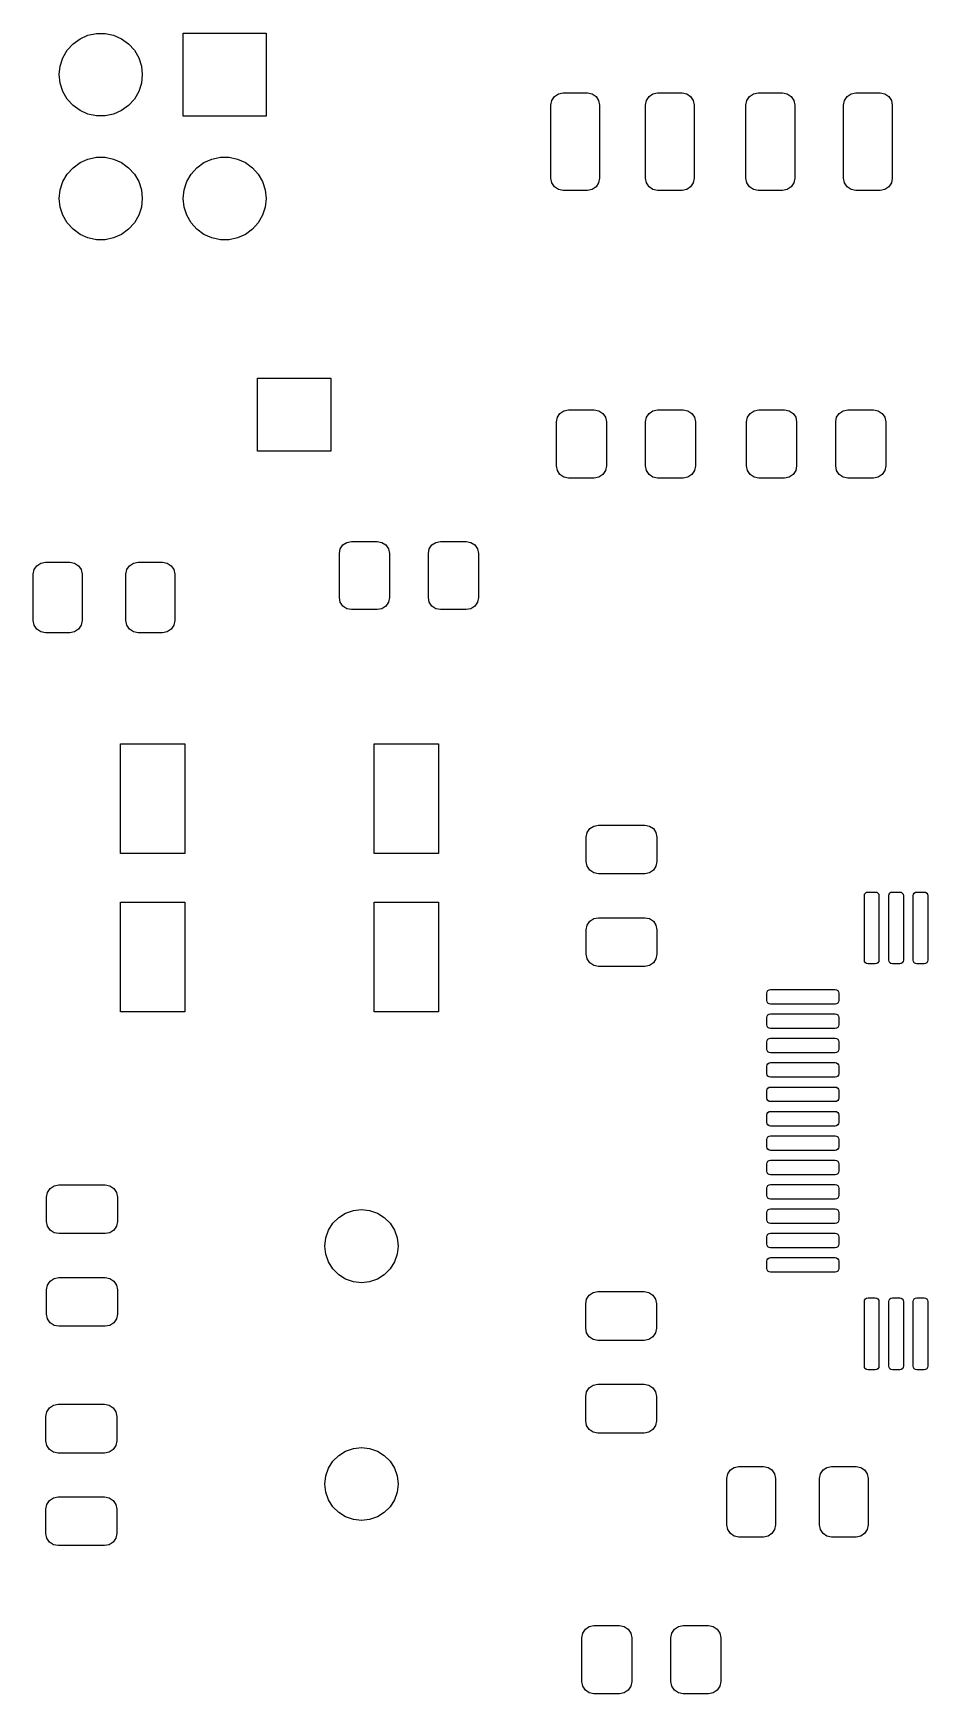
# Model space of a CAD drawing. Extents: x 44 to 145, y -86 to -26.
# Drawn here: x 77.5 to 95.84, y -61.09 to -27.02 of the extents above; entities that cross this region are included whole.
import ezdxf

# ---------------------------------------------------------------- set-up
doc = ezdxf.new("R2010")
doc.units = 0
doc.layers.add('BLACK', color=7, linetype='CONTINUOUS')

msp = doc.modelspace()

# ---------------------------------------------------------------- linework, layer by layer
at = {"layer": 'BLACK', "linetype": 'CONTINUOUS'}
for p, q in [((78.197336, -27.375383), (78.316239, -27.243327)), ((78.316239, -27.243327), (78.46, -27.138878)), ((78.46, -27.138878), (78.622336, -27.066602)), ((78.622336, -27.066602), (78.796151, -27.029656)), ((78.796151, -27.029656), (78.973849, -27.029656)), ((78.973849, -27.029656), (79.147664, -27.066602)), ((79.147664, -27.066602), (79.31, -27.138878)), ((79.31, -27.138878), (79.453761, -27.243327)), ((79.453761, -27.243327), (79.572664, -27.375383)), ((80.575, -28.725), (80.575, -27.025)), ((80.575, -27.025), (82.275, -27.025)), ((82.275, -27.025), (82.275, -28.725)), ((78.053575, -27.698275), (78.108486, -27.529274)), ((78.108486, -27.529274), (78.197336, -27.375383)), ((79.572664, -27.375383), (79.661514, -27.529274)), ((79.661514, -27.529274), (79.716425, -27.698275)), ((78.035, -27.875), (78.053575, -27.698275)), ((78.053575, -28.051725), (78.035, -27.875)), ((79.716425, -27.698275), (79.735, -27.875)), ((79.735, -27.875), (79.716425, -28.051725)), ((78.108486, -28.220726), (78.053575, -28.051725)), ((78.197336, -28.374617), (78.108486, -28.220726)), ((79.661514, -28.220726), (79.572664, -28.374617)), ((79.716425, -28.051725), (79.661514, -28.220726)), ((88.183223, -28.323223), (88.264329, -28.26903)), ((88.264329, -28.26903), (88.36, -28.25)), ((88.36, -28.25), (88.86, -28.25)), ((88.86, -28.25), (88.955671, -28.26903)), ((88.955671, -28.26903), (89.036777, -28.323223)), ((90.123223, -28.323223), (90.204329, -28.26903)), ((90.204329, -28.26903), (90.3, -28.25)), ((90.3, -28.25), (90.8, -28.25)), ((90.8, -28.25), (90.895671, -28.26903)), ((90.895671, -28.26903), (90.976777, -28.323223)), ((92.183223, -28.323223), (92.264329, -28.26903)), ((92.264329, -28.26903), (92.36, -28.25)), ((92.36, -28.25), (92.86, -28.25)), ((92.86, -28.25), (92.955671, -28.26903)), ((92.955671, -28.26903), (93.036777, -28.323223)), ((94.183223, -28.323223), (94.264329, -28.26903)), ((94.264329, -28.26903), (94.36, -28.25)), ((94.36, -28.25), (94.86, -28.25)), ((94.86, -28.25), (94.955671, -28.26903)), ((94.955671, -28.26903), (95.036777, -28.323223)), ((78.316239, -28.506673), (78.197336, -28.374617)), ((78.46, -28.611122), (78.316239, -28.506673)), ((78.622336, -28.683398), (78.46, -28.611122)), ((79.31, -28.611122), (79.147664, -28.683398)), ((79.453761, -28.506673), (79.31, -28.611122)), ((79.572664, -28.374617), (79.453761, -28.506673)), ((88.11, -28.5), (88.12903, -28.404329)), ((88.11, -30), (88.11, -28.5)), ((88.12903, -28.404329), (88.183223, -28.323223)), ((89.036777, -28.323223), (89.09097, -28.404329)), ((89.09097, -28.404329), (89.11, -28.5)), ((89.11, -28.5), (89.11, -30)), ((90.05, -28.5), (90.06903, -28.404329)), ((90.05, -30), (90.05, -28.5)), ((90.06903, -28.404329), (90.123223, -28.323223)), ((90.976777, -28.323223), (91.03097, -28.404329)), ((91.03097, -28.404329), (91.05, -28.5)), ((91.05, -28.5), (91.05, -30)), ((92.11, -28.5), (92.12903, -28.404329)), ((92.11, -30), (92.11, -28.5)), ((92.12903, -28.404329), (92.183223, -28.323223)), ((93.036777, -28.323223), (93.09097, -28.404329)), ((93.09097, -28.404329), (93.11, -28.5)), ((93.11, -28.5), (93.11, -30)), ((94.11, -28.5), (94.12903, -28.404329)), ((94.11, -30), (94.11, -28.5)), ((94.12903, -28.404329), (94.183223, -28.323223)), ((95.036777, -28.323223), (95.09097, -28.404329)), ((95.09097, -28.404329), (95.11, -28.5)), ((95.11, -28.5), (95.11, -30)), ((78.796151, -28.720344), (78.622336, -28.683398)), ((78.973849, -28.720344), (78.796151, -28.720344)), ((79.147664, -28.683398), (78.973849, -28.720344)), ((82.275, -28.725), (80.575, -28.725)), ((78.46, -29.678878), (78.622336, -29.606602)), ((78.622336, -29.606602), (78.796151, -29.569656)), ((78.796151, -29.569656), (78.973849, -29.569656)), ((78.973849, -29.569656), (79.147664, -29.606602)), ((79.147664, -29.606602), (79.31, -29.678878)), ((81, -29.678878), (81.162336, -29.606602)), ((81.162336, -29.606602), (81.336151, -29.569656)), ((81.336151, -29.569656), (81.513849, -29.569656)), ((81.513849, -29.569656), (81.687664, -29.606602)), ((81.687664, -29.606602), (81.85, -29.678878)), ((78.108486, -30.069274), (78.197336, -29.915383)), ((78.197336, -29.915383), (78.316239, -29.783327)), ((78.316239, -29.783327), (78.46, -29.678878)), ((79.31, -29.678878), (79.453761, -29.783327)), ((79.453761, -29.783327), (79.572664, -29.915383)), ((79.572664, -29.915383), (79.661514, -30.069274)), ((80.648486, -30.069274), (80.737336, -29.915383)), ((80.737336, -29.915383), (80.856239, -29.783327)), ((80.856239, -29.783327), (81, -29.678878)), ((81.85, -29.678878), (81.993761, -29.783327)), ((81.993761, -29.783327), (82.112664, -29.915383)), ((82.112664, -29.915383), (82.201514, -30.069274)), ((78.035, -30.415), (78.053575, -30.238275)), ((78.053575, -30.238275), (78.108486, -30.069274)), ((79.661514, -30.069274), (79.716425, -30.238275)), ((79.716425, -30.238275), (79.735, -30.415)), ((80.575, -30.415), (80.593575, -30.238275)), ((80.593575, -30.238275), (80.648486, -30.069274)), ((82.201514, -30.069274), (82.256425, -30.238275)), ((82.256425, -30.238275), (82.275, -30.415)), ((88.12903, -30.095671), (88.11, -30)), ((88.183223, -30.176777), (88.12903, -30.095671)), ((88.264329, -30.23097), (88.183223, -30.176777)), ((88.36, -30.25), (88.264329, -30.23097)), ((88.86, -30.25), (88.36, -30.25)), ((88.955671, -30.23097), (88.86, -30.25)), ((89.036777, -30.176777), (88.955671, -30.23097)), ((89.09097, -30.095671), (89.036777, -30.176777)), ((89.11, -30), (89.09097, -30.095671)), ((90.06903, -30.095671), (90.05, -30)), ((90.123223, -30.176777), (90.06903, -30.095671)), ((90.204329, -30.23097), (90.123223, -30.176777)), ((90.3, -30.25), (90.204329, -30.23097)), ((90.8, -30.25), (90.3, -30.25)), ((90.895671, -30.23097), (90.8, -30.25)), ((90.976777, -30.176777), (90.895671, -30.23097)), ((91.03097, -30.095671), (90.976777, -30.176777)), ((91.05, -30), (91.03097, -30.095671)), ((92.12903, -30.095671), (92.11, -30)), ((92.183223, -30.176777), (92.12903, -30.095671)), ((92.264329, -30.23097), (92.183223, -30.176777)), ((92.36, -30.25), (92.264329, -30.23097)), ((92.86, -30.25), (92.36, -30.25)), ((92.955671, -30.23097), (92.86, -30.25)), ((93.036777, -30.176777), (92.955671, -30.23097)), ((93.09097, -30.095671), (93.036777, -30.176777)), ((93.11, -30), (93.09097, -30.095671)), ((94.12903, -30.095671), (94.11, -30)), ((94.183223, -30.176777), (94.12903, -30.095671)), ((94.264329, -30.23097), (94.183223, -30.176777)), ((94.36, -30.25), (94.264329, -30.23097)), ((94.86, -30.25), (94.36, -30.25)), ((94.955671, -30.23097), (94.86, -30.25)), ((95.036777, -30.176777), (94.955671, -30.23097)), ((95.09097, -30.095671), (95.036777, -30.176777)), ((95.11, -30), (95.09097, -30.095671)), ((78.053575, -30.591725), (78.035, -30.415)), ((78.108486, -30.760726), (78.053575, -30.591725)), ((79.716425, -30.591725), (79.661514, -30.760726)), ((79.735, -30.415), (79.716425, -30.591725)), ((80.593575, -30.591725), (80.575, -30.415)), ((80.648486, -30.760726), (80.593575, -30.591725)), ((82.256425, -30.591725), (82.201514, -30.760726)), ((82.275, -30.415), (82.256425, -30.591725)), ((78.197336, -30.914617), (78.108486, -30.760726)), ((78.316239, -31.046673), (78.197336, -30.914617)), ((79.572664, -30.914617), (79.453761, -31.046673)), ((79.661514, -30.760726), (79.572664, -30.914617)), ((80.737336, -30.914617), (80.648486, -30.760726)), ((80.856239, -31.046673), (80.737336, -30.914617)), ((82.112664, -30.914617), (81.993761, -31.046673)), ((82.201514, -30.760726), (82.112664, -30.914617)), ((78.46, -31.151122), (78.316239, -31.046673)), ((78.622336, -31.223398), (78.46, -31.151122)), ((78.796151, -31.260344), (78.622336, -31.223398)), ((78.973849, -31.260344), (78.796151, -31.260344)), ((79.147664, -31.223398), (78.973849, -31.260344)), ((79.31, -31.151122), (79.147664, -31.223398)), ((79.453761, -31.046673), (79.31, -31.151122)), ((81, -31.151122), (80.856239, -31.046673)), ((81.162336, -31.223398), (81, -31.151122)), ((81.336151, -31.260344), (81.162336, -31.223398)), ((81.513849, -31.260344), (81.336151, -31.260344)), ((81.687664, -31.223398), (81.513849, -31.260344)), ((81.85, -31.151122), (81.687664, -31.223398)), ((81.993761, -31.046673), (81.85, -31.151122)), ((82.1, -35.6), (82.1, -34.1)), ((82.1, -34.1), (83.6, -34.1)), ((83.6, -34.1), (83.6, -35.6)), ((88.225, -35), (88.24403, -34.904329)), ((88.225, -35.9), (88.225, -35)), ((88.24403, -34.904329), (88.298223, -34.823223)), ((88.298223, -34.823223), (88.379329, -34.76903)), ((88.379329, -34.76903), (88.475, -34.75)), ((88.475, -34.75), (89, -34.75)), ((89, -34.75), (89.095671, -34.76903)), ((89.095671, -34.76903), (89.176777, -34.823223)), ((89.176777, -34.823223), (89.23097, -34.904329)), ((89.23097, -34.904329), (89.25, -35)), ((89.25, -35), (89.25, -35.9)), ((90.05, -35), (90.06903, -34.904329)), ((90.05, -35.9), (90.05, -35)), ((90.06903, -34.904329), (90.123223, -34.823223)), ((90.123223, -34.823223), (90.204329, -34.76903)), ((90.204329, -34.76903), (90.3, -34.75)), ((90.3, -34.75), (90.825, -34.75)), ((90.825, -34.75), (90.920671, -34.76903)), ((90.920671, -34.76903), (91.001777, -34.823223)), ((91.001777, -34.823223), (91.05597, -34.904329)), ((91.05597, -34.904329), (91.075, -35)), ((91.075, -35), (91.075, -35.9)), ((92.125, -35), (92.14403, -34.904329)), ((92.125, -35.9), (92.125, -35)), ((92.14403, -34.904329), (92.198223, -34.823223)), ((92.198223, -34.823223), (92.279329, -34.76903)), ((92.279329, -34.76903), (92.375, -34.75)), ((92.375, -34.75), (92.9, -34.75)), ((92.9, -34.75), (92.995671, -34.76903)), ((92.995671, -34.76903), (93.076777, -34.823223)), ((93.076777, -34.823223), (93.13097, -34.904329)), ((93.13097, -34.904329), (93.15, -35)), ((93.15, -35), (93.15, -35.9)), ((93.95, -35), (93.96903, -34.904329)), ((93.95, -35.9), (93.95, -35)), ((93.96903, -34.904329), (94.023223, -34.823223)), ((94.023223, -34.823223), (94.104329, -34.76903)), ((94.104329, -34.76903), (94.2, -34.75)), ((94.2, -34.75), (94.725, -34.75)), ((94.725, -34.75), (94.820671, -34.76903)), ((94.820671, -34.76903), (94.901777, -34.823223)), ((94.901777, -34.823223), (94.95597, -34.904329)), ((94.95597, -34.904329), (94.975, -35)), ((94.975, -35), (94.975, -35.9)), ((83.6, -35.6), (82.1, -35.6)), ((88.24403, -35.995671), (88.225, -35.9)), ((88.298223, -36.076777), (88.24403, -35.995671)), ((88.379329, -36.13097), (88.298223, -36.076777)), ((89.176777, -36.076777), (89.095671, -36.13097)), ((89.23097, -35.995671), (89.176777, -36.076777)), ((89.25, -35.9), (89.23097, -35.995671)), ((90.06903, -35.995671), (90.05, -35.9)), ((90.123223, -36.076777), (90.06903, -35.995671)), ((90.204329, -36.13097), (90.123223, -36.076777)), ((91.001777, -36.076777), (90.920671, -36.13097)), ((91.05597, -35.995671), (91.001777, -36.076777)), ((91.075, -35.9), (91.05597, -35.995671)), ((92.14403, -35.995671), (92.125, -35.9)), ((92.198223, -36.076777), (92.14403, -35.995671)), ((92.279329, -36.13097), (92.198223, -36.076777)), ((93.076777, -36.076777), (92.995671, -36.13097)), ((93.13097, -35.995671), (93.076777, -36.076777)), ((93.15, -35.9), (93.13097, -35.995671)), ((93.96903, -35.995671), (93.95, -35.9)), ((94.023223, -36.076777), (93.96903, -35.995671)), ((94.104329, -36.13097), (94.023223, -36.076777)), ((94.901777, -36.076777), (94.820671, -36.13097)), ((94.95597, -35.995671), (94.901777, -36.076777)), ((94.975, -35.9), (94.95597, -35.995671)), ((88.475, -36.15), (88.379329, -36.13097)), ((89, -36.15), (88.475, -36.15)), ((89.095671, -36.13097), (89, -36.15)), ((90.3, -36.15), (90.204329, -36.13097)), ((90.825, -36.15), (90.3, -36.15)), ((90.920671, -36.13097), (90.825, -36.15)), ((92.375, -36.15), (92.279329, -36.13097)), ((92.9, -36.15), (92.375, -36.15)), ((92.995671, -36.13097), (92.9, -36.15)), ((94.2, -36.15), (94.104329, -36.13097)), ((94.725, -36.15), (94.2, -36.15)), ((94.820671, -36.13097), (94.725, -36.15)), ((83.848223, -37.523223), (83.929329, -37.46903)), ((83.929329, -37.46903), (84.025, -37.45)), ((84.025, -37.45), (84.55, -37.45)), ((84.55, -37.45), (84.645671, -37.46903)), ((84.645671, -37.46903), (84.726777, -37.523223)), ((85.673223, -37.523223), (85.754329, -37.46903)), ((85.754329, -37.46903), (85.85, -37.45)), ((85.85, -37.45), (86.375, -37.45)), ((86.375, -37.45), (86.470671, -37.46903)), ((86.470671, -37.46903), (86.551777, -37.523223)), ((83.775, -37.7), (83.79403, -37.604329)), ((83.775, -38.6), (83.775, -37.7)), ((83.79403, -37.604329), (83.848223, -37.523223)), ((84.726777, -37.523223), (84.78097, -37.604329)), ((84.78097, -37.604329), (84.8, -37.7)), ((84.8, -37.7), (84.8, -38.6)), ((85.6, -37.7), (85.61903, -37.604329)), ((85.6, -38.6), (85.6, -37.7)), ((85.61903, -37.604329), (85.673223, -37.523223)), ((86.551777, -37.523223), (86.60597, -37.604329)), ((86.60597, -37.604329), (86.625, -37.7)), ((86.625, -37.7), (86.625, -38.6)), ((77.5, -38.125), (77.51903, -38.029329)), ((77.5, -39.075), (77.5, -38.125)), ((77.51903, -38.029329), (77.573223, -37.948223)), ((77.573223, -37.948223), (77.654329, -37.89403)), ((77.654329, -37.89403), (77.75, -37.875)), ((77.75, -37.875), (78.25, -37.875)), ((78.25, -37.875), (78.345671, -37.89403)), ((78.345671, -37.89403), (78.426777, -37.948223)), ((78.426777, -37.948223), (78.48097, -38.029329)), ((78.48097, -38.029329), (78.5, -38.125)), ((78.5, -38.125), (78.5, -39.075)), ((79.4, -38.125), (79.41903, -38.029329)), ((79.4, -39.075), (79.4, -38.125)), ((79.41903, -38.029329), (79.473223, -37.948223)), ((79.473223, -37.948223), (79.554329, -37.89403)), ((79.554329, -37.89403), (79.65, -37.875)), ((79.65, -37.875), (80.15, -37.875)), ((80.15, -37.875), (80.245671, -37.89403)), ((80.245671, -37.89403), (80.326777, -37.948223)), ((80.326777, -37.948223), (80.38097, -38.029329)), ((80.38097, -38.029329), (80.4, -38.125)), ((80.4, -38.125), (80.4, -39.075)), ((83.79403, -38.695671), (83.775, -38.6)), ((83.848223, -38.776777), (83.79403, -38.695671)), ((83.929329, -38.83097), (83.848223, -38.776777)), ((84.025, -38.85), (83.929329, -38.83097)), ((84.645671, -38.83097), (84.55, -38.85)), ((84.726777, -38.776777), (84.645671, -38.83097)), ((84.78097, -38.695671), (84.726777, -38.776777)), ((84.8, -38.6), (84.78097, -38.695671)), ((85.61903, -38.695671), (85.6, -38.6)), ((85.673223, -38.776777), (85.61903, -38.695671)), ((85.754329, -38.83097), (85.673223, -38.776777)), ((85.85, -38.85), (85.754329, -38.83097)), ((86.470671, -38.83097), (86.375, -38.85)), ((86.551777, -38.776777), (86.470671, -38.83097)), ((86.60597, -38.695671), (86.551777, -38.776777)), ((86.625, -38.6), (86.60597, -38.695671)), ((77.51903, -39.170671), (77.5, -39.075)), ((77.573223, -39.251777), (77.51903, -39.170671)), ((78.48097, -39.170671), (78.426777, -39.251777)), ((78.5, -39.075), (78.48097, -39.170671)), ((79.41903, -39.170671), (79.4, -39.075)), ((79.473223, -39.251777), (79.41903, -39.170671)), ((80.38097, -39.170671), (80.326777, -39.251777)), ((80.4, -39.075), (80.38097, -39.170671)), ((84.55, -38.85), (84.025, -38.85)), ((86.375, -38.85), (85.85, -38.85)), ((77.654329, -39.30597), (77.573223, -39.251777)), ((77.75, -39.325), (77.654329, -39.30597)), ((78.25, -39.325), (77.75, -39.325)), ((78.345671, -39.30597), (78.25, -39.325)), ((78.426777, -39.251777), (78.345671, -39.30597)), ((79.554329, -39.30597), (79.473223, -39.251777)), ((79.65, -39.325), (79.554329, -39.30597)), ((80.15, -39.325), (79.65, -39.325)), ((80.245671, -39.30597), (80.15, -39.325)), ((80.326777, -39.251777), (80.245671, -39.30597)), ((79.29, -43.85), (79.29, -41.6)), ((79.29, -41.6), (80.61, -41.6)), ((80.61, -41.6), (80.61, -43.85)), ((84.49, -43.85), (84.49, -41.6)), ((84.49, -41.6), (85.81, -41.6)), ((85.81, -41.6), (85.81, -43.85)), ((88.8354, -43.5192), (88.85443, -43.423529)), ((88.8354, -44.0192), (88.8354, -43.5192)), ((88.85443, -43.423529), (88.908623, -43.342423)), ((88.908623, -43.342423), (88.989729, -43.28823)), ((88.989729, -43.28823), (89.0854, -43.2692)), ((89.0854, -43.2692), (90.0354, -43.2692)), ((90.0354, -43.2692), (90.131071, -43.28823)), ((90.131071, -43.28823), (90.212177, -43.342423)), ((90.212177, -43.342423), (90.26637, -43.423529)), ((90.26637, -43.423529), (90.2854, -43.5192)), ((90.2854, -43.5192), (90.2854, -44.0192)), ((80.61, -43.85), (79.29, -43.85)), ((85.81, -43.85), (84.49, -43.85)), ((88.85443, -44.114871), (88.8354, -44.0192)), ((88.908623, -44.195977), (88.85443, -44.114871)), ((88.989729, -44.25017), (88.908623, -44.195977)), ((89.0854, -44.2692), (88.989729, -44.25017)), ((90.0354, -44.2692), (89.0854, -44.2692)), ((90.131071, -44.25017), (90.0354, -44.2692)), ((90.212177, -44.195977), (90.131071, -44.25017)), ((90.26637, -44.114871), (90.212177, -44.195977)), ((90.2854, -44.0192), (90.26637, -44.114871)), ((79.29, -47.1), (79.29, -44.85)), ((79.29, -44.85), (80.61, -44.85)), ((80.61, -44.85), (80.61, -47.1)), ((84.49, -47.1), (84.49, -44.85)), ((84.49, -44.85), (85.81, -44.85)), ((85.81, -44.85), (85.81, -47.1)), ((94.5375, -44.717), (94.543209, -44.688299)), ((94.5375, -46.042), (94.5375, -44.717)), ((94.543209, -44.688299), (94.559467, -44.663967)), ((94.559467, -44.663967), (94.583799, -44.647709)), ((94.583799, -44.647709), (94.6125, -44.642)), ((94.6125, -44.642), (94.7625, -44.642)), ((94.7625, -44.642), (94.791201, -44.647709)), ((94.791201, -44.647709), (94.815533, -44.663967)), ((94.815533, -44.663967), (94.831791, -44.688299)), ((94.831791, -44.688299), (94.8375, -44.717)), ((94.8375, -44.717), (94.8375, -46.042)), ((95.0375, -44.717), (95.043209, -44.688299)), ((95.0375, -46.042), (95.0375, -44.717)), ((95.043209, -44.688299), (95.059467, -44.663967)), ((95.059467, -44.663967), (95.083799, -44.647709)), ((95.083799, -44.647709), (95.1125, -44.642)), ((95.1125, -44.642), (95.2625, -44.642)), ((95.2625, -44.642), (95.291201, -44.647709)), ((95.291201, -44.647709), (95.315533, -44.663967)), ((95.315533, -44.663967), (95.331791, -44.688299)), ((95.331791, -44.688299), (95.3375, -44.717)), ((95.3375, -44.717), (95.3375, -46.042)), ((95.5375, -44.717), (95.543209, -44.688299)), ((95.5375, -46.042), (95.5375, -44.717)), ((95.543209, -44.688299), (95.559467, -44.663967)), ((95.559467, -44.663967), (95.583799, -44.647709)), ((95.583799, -44.647709), (95.6125, -44.642)), ((95.6125, -44.642), (95.7625, -44.642)), ((95.7625, -44.642), (95.791201, -44.647709)), ((95.791201, -44.647709), (95.815533, -44.663967)), ((95.815533, -44.663967), (95.831791, -44.688299)), ((95.831791, -44.688299), (95.8375, -44.717)), ((95.8375, -44.717), (95.8375, -46.042)), ((88.85443, -45.323529), (88.908623, -45.242423)), ((88.908623, -45.242423), (88.989729, -45.18823)), ((88.989729, -45.18823), (89.0854, -45.1692)), ((89.0854, -45.1692), (90.0354, -45.1692)), ((90.0354, -45.1692), (90.131071, -45.18823)), ((90.131071, -45.18823), (90.212177, -45.242423)), ((90.212177, -45.242423), (90.26637, -45.323529)), ((88.8354, -45.4192), (88.85443, -45.323529)), ((88.8354, -45.9192), (88.8354, -45.4192)), ((90.26637, -45.323529), (90.2854, -45.4192)), ((90.2854, -45.4192), (90.2854, -45.9192)), ((88.85443, -46.014871), (88.8354, -45.9192)), ((90.2854, -45.9192), (90.26637, -46.014871)), ((88.908623, -46.095977), (88.85443, -46.014871)), ((88.989729, -46.15017), (88.908623, -46.095977)), ((89.0854, -46.1692), (88.989729, -46.15017)), ((90.0354, -46.1692), (89.0854, -46.1692)), ((90.131071, -46.15017), (90.0354, -46.1692)), ((90.212177, -46.095977), (90.131071, -46.15017)), ((90.26637, -46.014871), (90.212177, -46.095977)), ((94.543209, -46.070701), (94.5375, -46.042)), ((94.559467, -46.095033), (94.543209, -46.070701)), ((94.583799, -46.111291), (94.559467, -46.095033)), ((94.6125, -46.117), (94.583799, -46.111291)), ((94.7625, -46.117), (94.6125, -46.117)), ((94.791201, -46.111291), (94.7625, -46.117)), ((94.815533, -46.095033), (94.791201, -46.111291)), ((94.831791, -46.070701), (94.815533, -46.095033)), ((94.8375, -46.042), (94.831791, -46.070701)), ((95.043209, -46.070701), (95.0375, -46.042)), ((95.059467, -46.095033), (95.043209, -46.070701)), ((95.083799, -46.111291), (95.059467, -46.095033)), ((95.1125, -46.117), (95.083799, -46.111291)), ((95.2625, -46.117), (95.1125, -46.117)), ((95.291201, -46.111291), (95.2625, -46.117)), ((95.315533, -46.095033), (95.291201, -46.111291)), ((95.331791, -46.070701), (95.315533, -46.095033)), ((95.3375, -46.042), (95.331791, -46.070701)), ((95.543209, -46.070701), (95.5375, -46.042)), ((95.559467, -46.095033), (95.543209, -46.070701)), ((95.583799, -46.111291), (95.559467, -46.095033)), ((95.6125, -46.117), (95.583799, -46.111291)), ((95.7625, -46.117), (95.6125, -46.117)), ((95.791201, -46.111291), (95.7625, -46.117)), ((95.815533, -46.095033), (95.791201, -46.111291)), ((95.831791, -46.070701), (95.815533, -46.095033)), ((95.8375, -46.042), (95.831791, -46.070701)), ((92.543209, -46.688299), (92.559467, -46.663967)), ((92.559467, -46.663967), (92.583799, -46.647709)), ((92.583799, -46.647709), (92.6125, -46.642)), ((92.6125, -46.642), (93.9375, -46.642)), ((93.9375, -46.642), (93.966201, -46.647709)), ((93.966201, -46.647709), (93.990533, -46.663967)), ((93.990533, -46.663967), (94.006791, -46.688299)), ((92.5375, -46.717), (92.543209, -46.688299)), ((92.5375, -46.867), (92.5375, -46.717)), ((92.543209, -46.895701), (92.5375, -46.867)), ((92.559467, -46.920033), (92.543209, -46.895701)), ((92.583799, -46.936291), (92.559467, -46.920033)), ((92.6125, -46.942), (92.583799, -46.936291)), ((93.9375, -46.942), (92.6125, -46.942)), ((93.966201, -46.936291), (93.9375, -46.942)), ((93.990533, -46.920033), (93.966201, -46.936291)), ((94.006791, -46.895701), (93.990533, -46.920033)), ((94.006791, -46.688299), (94.0125, -46.717)), ((94.0125, -46.867), (94.006791, -46.895701)), ((94.0125, -46.717), (94.0125, -46.867)), ((80.61, -47.1), (79.29, -47.1)), ((85.81, -47.1), (84.49, -47.1)), ((92.5375, -47.217), (92.543209, -47.188299)), ((92.5375, -47.367), (92.5375, -47.217)), ((92.543209, -47.188299), (92.559467, -47.163967)), ((92.559467, -47.163967), (92.583799, -47.147709)), ((92.583799, -47.147709), (92.6125, -47.142)), ((92.6125, -47.142), (93.9375, -47.142)), ((93.9375, -47.142), (93.966201, -47.147709)), ((93.966201, -47.147709), (93.990533, -47.163967)), ((93.990533, -47.163967), (94.006791, -47.188299)), ((94.006791, -47.188299), (94.0125, -47.217)), ((94.0125, -47.217), (94.0125, -47.367)), ((92.543209, -47.395701), (92.5375, -47.367)), ((92.5375, -47.717), (92.543209, -47.688299)), ((92.559467, -47.420033), (92.543209, -47.395701)), ((92.543209, -47.688299), (92.559467, -47.663967)), ((92.583799, -47.436291), (92.559467, -47.420033)), ((92.559467, -47.663967), (92.583799, -47.647709)), ((92.6125, -47.442), (92.583799, -47.436291)), ((92.583799, -47.647709), (92.6125, -47.642)), ((93.9375, -47.442), (92.6125, -47.442)), ((92.6125, -47.642), (93.9375, -47.642)), ((93.966201, -47.436291), (93.9375, -47.442)), ((93.9375, -47.642), (93.966201, -47.647709)), ((93.990533, -47.420033), (93.966201, -47.436291)), ((93.966201, -47.647709), (93.990533, -47.663967)), ((94.006791, -47.395701), (93.990533, -47.420033)), ((93.990533, -47.663967), (94.006791, -47.688299)), ((94.0125, -47.367), (94.006791, -47.395701)), ((94.006791, -47.688299), (94.0125, -47.717)), ((92.5375, -47.867), (92.5375, -47.717)), ((92.543209, -47.895701), (92.5375, -47.867)), ((92.559467, -47.920033), (92.543209, -47.895701)), ((92.583799, -47.936291), (92.559467, -47.920033)), ((92.6125, -47.942), (92.583799, -47.936291)), ((93.9375, -47.942), (92.6125, -47.942)), ((93.966201, -47.936291), (93.9375, -47.942)), ((93.990533, -47.920033), (93.966201, -47.936291)), ((94.006791, -47.895701), (93.990533, -47.920033)), ((94.0125, -47.867), (94.006791, -47.895701)), ((94.0125, -47.717), (94.0125, -47.867)), ((92.5375, -48.217), (92.543209, -48.188299)), ((92.5375, -48.367), (92.5375, -48.217)), ((92.543209, -48.395701), (92.5375, -48.367)), ((92.543209, -48.188299), (92.559467, -48.163967)), ((92.559467, -48.163967), (92.583799, -48.147709)), ((92.583799, -48.147709), (92.6125, -48.142)), ((92.6125, -48.142), (93.9375, -48.142)), ((93.9375, -48.142), (93.966201, -48.147709)), ((93.966201, -48.147709), (93.990533, -48.163967)), ((93.990533, -48.163967), (94.006791, -48.188299)), ((94.006791, -48.188299), (94.0125, -48.217)), ((94.0125, -48.367), (94.006791, -48.395701)), ((94.0125, -48.217), (94.0125, -48.367)), ((92.5375, -48.717), (92.543209, -48.688299)), ((92.559467, -48.420033), (92.543209, -48.395701)), ((92.543209, -48.688299), (92.559467, -48.663967)), ((92.583799, -48.436291), (92.559467, -48.420033)), ((92.559467, -48.663967), (92.583799, -48.647709)), ((92.6125, -48.442), (92.583799, -48.436291)), ((92.583799, -48.647709), (92.6125, -48.642)), ((93.9375, -48.442), (92.6125, -48.442)), ((92.6125, -48.642), (93.9375, -48.642)), ((93.966201, -48.436291), (93.9375, -48.442)), ((93.9375, -48.642), (93.966201, -48.647709)), ((93.990533, -48.420033), (93.966201, -48.436291)), ((93.966201, -48.647709), (93.990533, -48.663967)), ((94.006791, -48.395701), (93.990533, -48.420033)), ((93.990533, -48.663967), (94.006791, -48.688299)), ((94.006791, -48.688299), (94.0125, -48.717)), ((92.5375, -48.867), (92.5375, -48.717)), ((92.543209, -48.895701), (92.5375, -48.867)), ((92.559467, -48.920033), (92.543209, -48.895701)), ((92.583799, -48.936291), (92.559467, -48.920033)), ((92.6125, -48.942), (92.583799, -48.936291)), ((93.9375, -48.942), (92.6125, -48.942)), ((93.966201, -48.936291), (93.9375, -48.942)), ((93.990533, -48.920033), (93.966201, -48.936291)), ((94.006791, -48.895701), (93.990533, -48.920033)), ((94.0125, -48.867), (94.006791, -48.895701)), ((94.0125, -48.717), (94.0125, -48.867)), ((92.5375, -49.217), (92.543209, -49.188299)), ((92.5375, -49.367), (92.5375, -49.217)), ((92.543209, -49.395701), (92.5375, -49.367)), ((92.543209, -49.188299), (92.559467, -49.163967)), ((92.559467, -49.163967), (92.583799, -49.147709)), ((92.583799, -49.147709), (92.6125, -49.142)), ((92.6125, -49.142), (93.9375, -49.142)), ((93.9375, -49.142), (93.966201, -49.147709)), ((93.966201, -49.147709), (93.990533, -49.163967)), ((93.990533, -49.163967), (94.006791, -49.188299)), ((94.006791, -49.188299), (94.0125, -49.217)), ((94.0125, -49.367), (94.006791, -49.395701)), ((94.0125, -49.217), (94.0125, -49.367)), ((92.5375, -49.717), (92.543209, -49.688299)), ((92.5375, -49.867), (92.5375, -49.717)), ((92.559467, -49.420033), (92.543209, -49.395701)), ((92.543209, -49.688299), (92.559467, -49.663967)), ((92.583799, -49.436291), (92.559467, -49.420033)), ((92.559467, -49.663967), (92.583799, -49.647709)), ((92.6125, -49.442), (92.583799, -49.436291)), ((92.583799, -49.647709), (92.6125, -49.642)), ((93.9375, -49.442), (92.6125, -49.442)), ((92.6125, -49.642), (93.9375, -49.642)), ((93.966201, -49.436291), (93.9375, -49.442)), ((93.9375, -49.642), (93.966201, -49.647709)), ((93.990533, -49.420033), (93.966201, -49.436291)), ((93.966201, -49.647709), (93.990533, -49.663967)), ((94.006791, -49.395701), (93.990533, -49.420033)), ((93.990533, -49.663967), (94.006791, -49.688299)), ((94.006791, -49.688299), (94.0125, -49.717)), ((94.0125, -49.717), (94.0125, -49.867)), ((92.543209, -49.895701), (92.5375, -49.867)), ((92.559467, -49.920033), (92.543209, -49.895701)), ((92.583799, -49.936291), (92.559467, -49.920033)), ((92.6125, -49.942), (92.583799, -49.936291)), ((93.9375, -49.942), (92.6125, -49.942)), ((93.966201, -49.936291), (93.9375, -49.942)), ((93.990533, -49.920033), (93.966201, -49.936291)), ((94.006791, -49.895701), (93.990533, -49.920033)), ((94.0125, -49.867), (94.006791, -49.895701)), ((92.5375, -50.217), (92.543209, -50.188299)), ((92.5375, -50.367), (92.5375, -50.217)), ((92.543209, -50.395701), (92.5375, -50.367)), ((92.543209, -50.188299), (92.559467, -50.163967)), ((92.559467, -50.420033), (92.543209, -50.395701)), ((92.559467, -50.163967), (92.583799, -50.147709)), ((92.583799, -50.147709), (92.6125, -50.142)), ((92.6125, -50.142), (93.9375, -50.142)), ((93.9375, -50.142), (93.966201, -50.147709)), ((93.966201, -50.147709), (93.990533, -50.163967)), ((93.990533, -50.163967), (94.006791, -50.188299)), ((94.006791, -50.395701), (93.990533, -50.420033)), ((94.006791, -50.188299), (94.0125, -50.217)), ((94.0125, -50.367), (94.006791, -50.395701)), ((94.0125, -50.217), (94.0125, -50.367)), ((77.79403, -50.804329), (77.848223, -50.723223)), ((77.848223, -50.723223), (77.929329, -50.66903)), ((77.929329, -50.66903), (78.025, -50.65)), ((78.025, -50.65), (78.975, -50.65)), ((78.975, -50.65), (79.070671, -50.66903)), ((79.070671, -50.66903), (79.151777, -50.723223)), ((79.151777, -50.723223), (79.20597, -50.804329)), ((92.5375, -50.717), (92.543209, -50.688299)), ((92.5375, -50.867), (92.5375, -50.717)), ((92.543209, -50.688299), (92.559467, -50.663967)), ((92.583799, -50.436291), (92.559467, -50.420033)), ((92.559467, -50.663967), (92.583799, -50.647709)), ((92.6125, -50.442), (92.583799, -50.436291)), ((92.583799, -50.647709), (92.6125, -50.642)), ((93.9375, -50.442), (92.6125, -50.442)), ((92.6125, -50.642), (93.9375, -50.642)), ((93.966201, -50.436291), (93.9375, -50.442)), ((93.9375, -50.642), (93.966201, -50.647709)), ((93.990533, -50.420033), (93.966201, -50.436291)), ((93.966201, -50.647709), (93.990533, -50.663967)), ((93.990533, -50.663967), (94.006791, -50.688299)), ((94.006791, -50.688299), (94.0125, -50.717)), ((94.0125, -50.717), (94.0125, -50.867)), ((77.775, -50.9), (77.79403, -50.804329)), ((77.775, -51.4), (77.775, -50.9)), ((79.20597, -50.804329), (79.225, -50.9)), ((79.225, -50.9), (79.225, -51.4)), ((92.543209, -50.895701), (92.5375, -50.867)), ((92.559467, -50.920033), (92.543209, -50.895701)), ((92.583799, -50.936291), (92.559467, -50.920033)), ((92.6125, -50.942), (92.583799, -50.936291)), ((93.9375, -50.942), (92.6125, -50.942)), ((93.966201, -50.936291), (93.9375, -50.942)), ((93.990533, -50.920033), (93.966201, -50.936291)), ((94.006791, -50.895701), (93.990533, -50.920033)), ((94.0125, -50.867), (94.006791, -50.895701)), ((77.79403, -51.495671), (77.775, -51.4)), ((79.225, -51.4), (79.20597, -51.495671)), ((83.643126, -51.438383), (83.761883, -51.319626)), ((83.761883, -51.319626), (83.904087, -51.230273)), ((83.904087, -51.230273), (84.062609, -51.174804)), ((84.062609, -51.174804), (84.2295, -51.156)), ((84.2295, -51.156), (84.396391, -51.174804)), ((84.396391, -51.174804), (84.554913, -51.230273)), ((84.554913, -51.230273), (84.697117, -51.319626)), ((84.697117, -51.319626), (84.815874, -51.438383)), ((92.5375, -51.217), (92.543209, -51.188299)), ((92.5375, -51.367), (92.5375, -51.217)), ((92.543209, -51.395701), (92.5375, -51.367)), ((92.543209, -51.188299), (92.559467, -51.163967)), ((92.559467, -51.420033), (92.543209, -51.395701)), ((92.559467, -51.163967), (92.583799, -51.147709)), ((92.583799, -51.436291), (92.559467, -51.420033)), ((92.583799, -51.147709), (92.6125, -51.142)), ((92.6125, -51.442), (92.583799, -51.436291)), ((92.6125, -51.142), (93.9375, -51.142)), ((93.9375, -51.142), (93.966201, -51.147709)), ((93.966201, -51.436291), (93.9375, -51.442)), ((93.966201, -51.147709), (93.990533, -51.163967)), ((93.990533, -51.420033), (93.966201, -51.436291)), ((93.990533, -51.163967), (94.006791, -51.188299)), ((94.006791, -51.395701), (93.990533, -51.420033)), ((94.006791, -51.188299), (94.0125, -51.217)), ((94.0125, -51.367), (94.006791, -51.395701)), ((94.0125, -51.217), (94.0125, -51.367)), ((77.848223, -51.576777), (77.79403, -51.495671)), ((77.929329, -51.63097), (77.848223, -51.576777)), ((78.025, -51.65), (77.929329, -51.63097)), ((78.975, -51.65), (78.025, -51.65)), ((79.070671, -51.63097), (78.975, -51.65)), ((79.151777, -51.576777), (79.070671, -51.63097)), ((79.20597, -51.495671), (79.151777, -51.576777)), ((83.4795, -51.906), (83.498304, -51.739109)), ((83.498304, -51.739109), (83.553773, -51.580587)), ((83.553773, -51.580587), (83.643126, -51.438383)), ((84.815874, -51.438383), (84.905227, -51.580587)), ((84.905227, -51.580587), (84.960696, -51.739109)), ((84.960696, -51.739109), (84.9795, -51.906)), ((92.5375, -51.717), (92.543209, -51.688299)), ((92.5375, -51.867), (92.5375, -51.717)), ((92.543209, -51.688299), (92.559467, -51.663967)), ((92.559467, -51.663967), (92.583799, -51.647709)), ((92.583799, -51.647709), (92.6125, -51.642)), ((93.9375, -51.442), (92.6125, -51.442)), ((92.6125, -51.642), (93.9375, -51.642)), ((93.9375, -51.642), (93.966201, -51.647709)), ((93.966201, -51.647709), (93.990533, -51.663967)), ((93.990533, -51.663967), (94.006791, -51.688299)), ((94.006791, -51.688299), (94.0125, -51.717)), ((94.0125, -51.717), (94.0125, -51.867)), ((83.498304, -52.072891), (83.4795, -51.906)), ((83.553773, -52.231413), (83.498304, -52.072891)), ((84.960696, -52.072891), (84.905227, -52.231413)), ((84.9795, -51.906), (84.960696, -52.072891)), ((92.543209, -51.895701), (92.5375, -51.867)), ((92.559467, -51.920033), (92.543209, -51.895701)), ((92.583799, -51.936291), (92.559467, -51.920033)), ((92.6125, -51.942), (92.583799, -51.936291)), ((93.9375, -51.942), (92.6125, -51.942)), ((93.966201, -51.936291), (93.9375, -51.942)), ((93.990533, -51.920033), (93.966201, -51.936291)), ((94.006791, -51.895701), (93.990533, -51.920033)), ((94.0125, -51.867), (94.006791, -51.895701)), ((83.643126, -52.373617), (83.553773, -52.231413)), ((83.761883, -52.492374), (83.643126, -52.373617)), ((84.815874, -52.373617), (84.697117, -52.492374)), ((84.905227, -52.231413), (84.815874, -52.373617)), ((92.5375, -52.217), (92.543209, -52.188299)), ((92.5375, -52.367), (92.5375, -52.217)), ((92.543209, -52.395701), (92.5375, -52.367)), ((92.543209, -52.188299), (92.559467, -52.163967)), ((92.559467, -52.420033), (92.543209, -52.395701)), ((92.559467, -52.163967), (92.583799, -52.147709)), ((92.583799, -52.436291), (92.559467, -52.420033)), ((92.583799, -52.147709), (92.6125, -52.142)), ((92.6125, -52.442), (92.583799, -52.436291)), ((92.6125, -52.142), (93.9375, -52.142)), ((93.9375, -52.442), (92.6125, -52.442)), ((93.9375, -52.142), (93.966201, -52.147709)), ((93.966201, -52.436291), (93.9375, -52.442)), ((93.966201, -52.147709), (93.990533, -52.163967)), ((93.990533, -52.420033), (93.966201, -52.436291)), ((93.990533, -52.163967), (94.006791, -52.188299)), ((94.006791, -52.395701), (93.990533, -52.420033)), ((94.006791, -52.188299), (94.0125, -52.217)), ((94.0125, -52.367), (94.006791, -52.395701)), ((94.0125, -52.217), (94.0125, -52.367)), ((77.775, -52.8), (77.79403, -52.704329)), ((77.79403, -52.704329), (77.848223, -52.623223)), ((77.848223, -52.623223), (77.929329, -52.56903)), ((77.929329, -52.56903), (78.025, -52.55)), ((78.025, -52.55), (78.975, -52.55)), ((78.975, -52.55), (79.070671, -52.56903)), ((79.070671, -52.56903), (79.151777, -52.623223)), ((79.151777, -52.623223), (79.20597, -52.704329)), ((79.20597, -52.704329), (79.225, -52.8)), ((83.904087, -52.581727), (83.761883, -52.492374)), ((84.062609, -52.637196), (83.904087, -52.581727)), ((84.2295, -52.656), (84.062609, -52.637196)), ((84.396391, -52.637196), (84.2295, -52.656)), ((84.554913, -52.581727), (84.396391, -52.637196)), ((84.697117, -52.492374), (84.554913, -52.581727)), ((77.775, -53.3), (77.775, -52.8)), ((79.225, -52.8), (79.225, -53.3)), ((88.82515, -53.09), (88.84418, -52.994329)), ((88.82515, -53.59), (88.82515, -53.09)), ((88.84418, -52.994329), (88.898373, -52.913223)), ((88.898373, -52.913223), (88.979479, -52.85903)), ((88.979479, -52.85903), (89.07515, -52.84)), ((89.07515, -52.84), (90.02515, -52.84)), ((90.02515, -52.84), (90.120821, -52.85903)), ((90.120821, -52.85903), (90.201927, -52.913223)), ((90.201927, -52.913223), (90.25612, -52.994329)), ((90.25612, -52.994329), (90.27515, -53.09)), ((90.27515, -53.09), (90.27515, -53.59)), ((94.5375, -53.042), (94.543209, -53.013299)), ((94.5375, -54.367), (94.5375, -53.042)), ((94.543209, -53.013299), (94.559467, -52.988967)), ((94.559467, -52.988967), (94.583799, -52.972709)), ((94.583799, -52.972709), (94.6125, -52.967)), ((94.6125, -52.967), (94.7625, -52.967)), ((94.7625, -52.967), (94.791201, -52.972709)), ((94.791201, -52.972709), (94.815533, -52.988967)), ((94.815533, -52.988967), (94.831791, -53.013299)), ((94.831791, -53.013299), (94.8375, -53.042)), ((94.8375, -53.042), (94.8375, -54.367)), ((95.0375, -53.042), (95.043209, -53.013299)), ((95.0375, -54.367), (95.0375, -53.042)), ((95.043209, -53.013299), (95.059467, -52.988967)), ((95.059467, -52.988967), (95.083799, -52.972709)), ((95.083799, -52.972709), (95.1125, -52.967)), ((95.1125, -52.967), (95.2625, -52.967)), ((95.2625, -52.967), (95.291201, -52.972709)), ((95.291201, -52.972709), (95.315533, -52.988967)), ((95.315533, -52.988967), (95.331791, -53.013299)), ((95.331791, -53.013299), (95.3375, -53.042)), ((95.3375, -53.042), (95.3375, -54.367)), ((95.5375, -53.042), (95.543209, -53.013299)), ((95.5375, -54.367), (95.5375, -53.042)), ((95.543209, -53.013299), (95.559467, -52.988967)), ((95.559467, -52.988967), (95.583799, -52.972709)), ((95.583799, -52.972709), (95.6125, -52.967)), ((95.6125, -52.967), (95.7625, -52.967)), ((95.7625, -52.967), (95.791201, -52.972709)), ((95.791201, -52.972709), (95.815533, -52.988967)), ((95.815533, -52.988967), (95.831791, -53.013299)), ((95.831791, -53.013299), (95.8375, -53.042)), ((95.8375, -53.042), (95.8375, -54.367)), ((77.79403, -53.395671), (77.775, -53.3)), ((77.848223, -53.476777), (77.79403, -53.395671)), ((77.929329, -53.53097), (77.848223, -53.476777)), ((79.151777, -53.476777), (79.070671, -53.53097)), ((79.20597, -53.395671), (79.151777, -53.476777)), ((79.225, -53.3), (79.20597, -53.395671)), ((78.025, -53.55), (77.929329, -53.53097)), ((78.975, -53.55), (78.025, -53.55)), ((79.070671, -53.53097), (78.975, -53.55)), ((88.84418, -53.685671), (88.82515, -53.59)), ((88.898373, -53.766777), (88.84418, -53.685671)), ((88.979479, -53.82097), (88.898373, -53.766777)), ((89.07515, -53.84), (88.979479, -53.82097)), ((90.120821, -53.82097), (90.02515, -53.84)), ((90.201927, -53.766777), (90.120821, -53.82097)), ((90.25612, -53.685671), (90.201927, -53.766777)), ((90.27515, -53.59), (90.25612, -53.685671)), ((90.02515, -53.84), (89.07515, -53.84)), ((94.543209, -54.395701), (94.5375, -54.367)), ((94.559467, -54.420033), (94.543209, -54.395701)), ((94.583799, -54.436291), (94.559467, -54.420033)), ((94.6125, -54.442), (94.583799, -54.436291)), ((94.7625, -54.442), (94.6125, -54.442)), ((94.791201, -54.436291), (94.7625, -54.442)), ((94.815533, -54.420033), (94.791201, -54.436291)), ((94.831791, -54.395701), (94.815533, -54.420033)), ((94.8375, -54.367), (94.831791, -54.395701)), ((95.043209, -54.395701), (95.0375, -54.367)), ((95.059467, -54.420033), (95.043209, -54.395701)), ((95.083799, -54.436291), (95.059467, -54.420033)), ((95.1125, -54.442), (95.083799, -54.436291)), ((95.2625, -54.442), (95.1125, -54.442)), ((95.291201, -54.436291), (95.2625, -54.442)), ((95.315533, -54.420033), (95.291201, -54.436291)), ((95.331791, -54.395701), (95.315533, -54.420033)), ((95.3375, -54.367), (95.331791, -54.395701)), ((95.543209, -54.395701), (95.5375, -54.367)), ((95.559467, -54.420033), (95.543209, -54.395701)), ((95.583799, -54.436291), (95.559467, -54.420033)), ((95.6125, -54.442), (95.583799, -54.436291)), ((95.7625, -54.442), (95.6125, -54.442)), ((95.791201, -54.436291), (95.7625, -54.442)), ((95.815533, -54.420033), (95.791201, -54.436291)), ((95.831791, -54.395701), (95.815533, -54.420033)), ((95.8375, -54.367), (95.831791, -54.395701)), ((88.84418, -54.894329), (88.898373, -54.813223)), ((88.898373, -54.813223), (88.979479, -54.75903)), ((88.979479, -54.75903), (89.07515, -54.74)), ((89.07515, -54.74), (90.02515, -54.74)), ((90.02515, -54.74), (90.120821, -54.75903)), ((90.120821, -54.75903), (90.201927, -54.813223)), ((90.201927, -54.813223), (90.25612, -54.894329)), ((77.834223, -55.223223), (77.915329, -55.16903)), ((77.915329, -55.16903), (78.011, -55.15)), ((78.011, -55.15), (78.961, -55.15)), ((78.961, -55.15), (79.056671, -55.16903)), ((79.056671, -55.16903), (79.137777, -55.223223)), ((88.82515, -54.99), (88.84418, -54.894329)), ((88.82515, -55.49), (88.82515, -54.99)), ((90.25612, -54.894329), (90.27515, -54.99)), ((90.27515, -54.99), (90.27515, -55.49)), ((77.761, -55.4), (77.78003, -55.304329)), ((77.761, -55.9), (77.761, -55.4)), ((77.78003, -55.304329), (77.834223, -55.223223)), ((79.137777, -55.223223), (79.19197, -55.304329)), ((79.19197, -55.304329), (79.211, -55.4)), ((79.211, -55.4), (79.211, -55.9)), ((88.84418, -55.585671), (88.82515, -55.49)), ((90.27515, -55.49), (90.25612, -55.585671)), ((88.898373, -55.666777), (88.84418, -55.585671)), ((88.979479, -55.72097), (88.898373, -55.666777)), ((89.07515, -55.74), (88.979479, -55.72097)), ((90.02515, -55.74), (89.07515, -55.74)), ((90.120821, -55.72097), (90.02515, -55.74)), ((90.201927, -55.666777), (90.120821, -55.72097)), ((90.25612, -55.585671), (90.201927, -55.666777)), ((77.78003, -55.995671), (77.761, -55.9)), ((77.834223, -56.076777), (77.78003, -55.995671)), ((77.915329, -56.13097), (77.834223, -56.076777)), ((78.011, -56.15), (77.915329, -56.13097)), ((78.961, -56.15), (78.011, -56.15)), ((79.056671, -56.13097), (78.961, -56.15)), ((79.137777, -56.076777), (79.056671, -56.13097)), ((79.19197, -55.995671), (79.137777, -56.076777)), ((79.211, -55.9), (79.19197, -55.995671)), ((83.643126, -56.318383), (83.761883, -56.199626)), ((83.761883, -56.199626), (83.904087, -56.110273)), ((83.904087, -56.110273), (84.062609, -56.054804)), ((84.062609, -56.054804), (84.2295, -56.036)), ((84.2295, -56.036), (84.396391, -56.054804)), ((84.396391, -56.054804), (84.554913, -56.110273)), ((84.554913, -56.110273), (84.697117, -56.199626)), ((84.697117, -56.199626), (84.815874, -56.318383)), ((83.498304, -56.619109), (83.553773, -56.460587)), ((83.553773, -56.460587), (83.643126, -56.318383)), ((84.815874, -56.318383), (84.905227, -56.460587)), ((84.905227, -56.460587), (84.960696, -56.619109)), ((91.73623, -56.579329), (91.790423, -56.498223)), ((91.790423, -56.498223), (91.871529, -56.44403)), ((91.871529, -56.44403), (91.9672, -56.425)), ((91.9672, -56.425), (92.4672, -56.425)), ((92.4672, -56.425), (92.562871, -56.44403)), ((92.562871, -56.44403), (92.643977, -56.498223)), ((92.643977, -56.498223), (92.69817, -56.579329)), ((93.63623, -56.579329), (93.690423, -56.498223)), ((93.690423, -56.498223), (93.771529, -56.44403)), ((93.771529, -56.44403), (93.8672, -56.425)), ((93.8672, -56.425), (94.3672, -56.425)), ((94.3672, -56.425), (94.462871, -56.44403)), ((94.462871, -56.44403), (94.543977, -56.498223)), ((94.543977, -56.498223), (94.59817, -56.579329)), ((83.4795, -56.786), (83.498304, -56.619109)), ((83.498304, -56.952891), (83.4795, -56.786)), ((84.960696, -56.619109), (84.9795, -56.786)), ((84.9795, -56.786), (84.960696, -56.952891)), ((91.7172, -56.675), (91.73623, -56.579329)), ((91.7172, -57.625), (91.7172, -56.675)), ((92.69817, -56.579329), (92.7172, -56.675)), ((92.7172, -56.675), (92.7172, -57.625)), ((93.6172, -56.675), (93.63623, -56.579329)), ((93.6172, -57.625), (93.6172, -56.675)), ((94.59817, -56.579329), (94.6172, -56.675)), ((94.6172, -56.675), (94.6172, -57.625)), ((77.761, -57.3), (77.78003, -57.204329)), ((77.78003, -57.204329), (77.834223, -57.123223)), ((77.834223, -57.123223), (77.915329, -57.06903)), ((77.915329, -57.06903), (78.011, -57.05)), ((78.011, -57.05), (78.961, -57.05)), ((78.961, -57.05), (79.056671, -57.06903)), ((79.056671, -57.06903), (79.137777, -57.123223)), ((79.137777, -57.123223), (79.19197, -57.204329)), ((79.19197, -57.204329), (79.211, -57.3)), ((83.553773, -57.111413), (83.498304, -56.952891)), ((83.643126, -57.253617), (83.553773, -57.111413)), ((84.905227, -57.111413), (84.815874, -57.253617)), ((84.960696, -56.952891), (84.905227, -57.111413)), ((77.761, -57.8), (77.761, -57.3)), ((79.211, -57.3), (79.211, -57.8)), ((83.761883, -57.372374), (83.643126, -57.253617)), ((83.904087, -57.461727), (83.761883, -57.372374)), ((84.062609, -57.517196), (83.904087, -57.461727)), ((84.2295, -57.536), (84.062609, -57.517196)), ((84.396391, -57.517196), (84.2295, -57.536)), ((84.554913, -57.461727), (84.396391, -57.517196)), ((84.697117, -57.372374), (84.554913, -57.461727)), ((84.815874, -57.253617), (84.697117, -57.372374)), ((77.78003, -57.895671), (77.761, -57.8)), ((77.834223, -57.976777), (77.78003, -57.895671)), ((79.19197, -57.895671), (79.137777, -57.976777)), ((79.211, -57.8), (79.19197, -57.895671)), ((91.73623, -57.720671), (91.7172, -57.625)), ((91.790423, -57.801777), (91.73623, -57.720671)), ((91.871529, -57.85597), (91.790423, -57.801777)), ((91.9672, -57.875), (91.871529, -57.85597)), ((92.4672, -57.875), (91.9672, -57.875)), ((92.562871, -57.85597), (92.4672, -57.875)), ((92.643977, -57.801777), (92.562871, -57.85597)), ((92.69817, -57.720671), (92.643977, -57.801777)), ((92.7172, -57.625), (92.69817, -57.720671)), ((93.63623, -57.720671), (93.6172, -57.625)), ((93.690423, -57.801777), (93.63623, -57.720671)), ((93.771529, -57.85597), (93.690423, -57.801777)), ((93.8672, -57.875), (93.771529, -57.85597)), ((94.3672, -57.875), (93.8672, -57.875)), ((94.462871, -57.85597), (94.3672, -57.875)), ((94.543977, -57.801777), (94.462871, -57.85597)), ((94.59817, -57.720671), (94.543977, -57.801777)), ((94.6172, -57.625), (94.59817, -57.720671)), ((77.915329, -58.03097), (77.834223, -57.976777)), ((78.011, -58.05), (77.915329, -58.03097)), ((78.961, -58.05), (78.011, -58.05)), ((79.056671, -58.03097), (78.961, -58.05)), ((79.137777, -57.976777), (79.056671, -58.03097)), ((88.745, -59.939151), (88.76403, -59.84348)), ((88.745, -60.839151), (88.745, -59.939151)), ((88.76403, -59.84348), (88.818223, -59.762374)), ((88.818223, -59.762374), (88.899329, -59.708181)), ((88.899329, -59.708181), (88.995, -59.689151)), ((88.995, -59.689151), (89.52, -59.689151)), ((89.52, -59.689151), (89.615671, -59.708181)), ((89.615671, -59.708181), (89.696777, -59.762374)), ((89.696777, -59.762374), (89.75097, -59.84348)), ((89.75097, -59.84348), (89.77, -59.939151)), ((89.77, -59.939151), (89.77, -60.839151)), ((90.57, -59.939151), (90.58903, -59.84348)), ((90.57, -60.839151), (90.57, -59.939151)), ((90.58903, -59.84348), (90.643223, -59.762374)), ((90.643223, -59.762374), (90.724329, -59.708181)), ((90.724329, -59.708181), (90.82, -59.689151)), ((90.82, -59.689151), (91.345, -59.689151)), ((91.345, -59.689151), (91.440671, -59.708181)), ((91.440671, -59.708181), (91.521777, -59.762374)), ((91.521777, -59.762374), (91.57597, -59.84348)), ((91.57597, -59.84348), (91.595, -59.939151)), ((91.595, -59.939151), (91.595, -60.839151)), ((88.76403, -60.934822), (88.745, -60.839151)), ((88.818223, -61.015928), (88.76403, -60.934822)), ((89.75097, -60.934822), (89.696777, -61.015928)), ((89.77, -60.839151), (89.75097, -60.934822)), ((90.58903, -60.934822), (90.57, -60.839151)), ((90.643223, -61.015928), (90.58903, -60.934822)), ((91.57597, -60.934822), (91.521777, -61.015928)), ((91.595, -60.839151), (91.57597, -60.934822)), ((88.899329, -61.070121), (88.818223, -61.015928)), ((88.995, -61.089151), (88.899329, -61.070121)), ((89.52, -61.089151), (88.995, -61.089151)), ((89.615671, -61.070121), (89.52, -61.089151)), ((89.696777, -61.015928), (89.615671, -61.070121)), ((90.724329, -61.070121), (90.643223, -61.015928)), ((90.82, -61.089151), (90.724329, -61.070121)), ((91.345, -61.089151), (90.82, -61.089151)), ((91.440671, -61.070121), (91.345, -61.089151)), ((91.521777, -61.015928), (91.440671, -61.070121))]:
    msp.add_line(p, q, dxfattribs=at)

doc.saveas('drawing.dxf')
